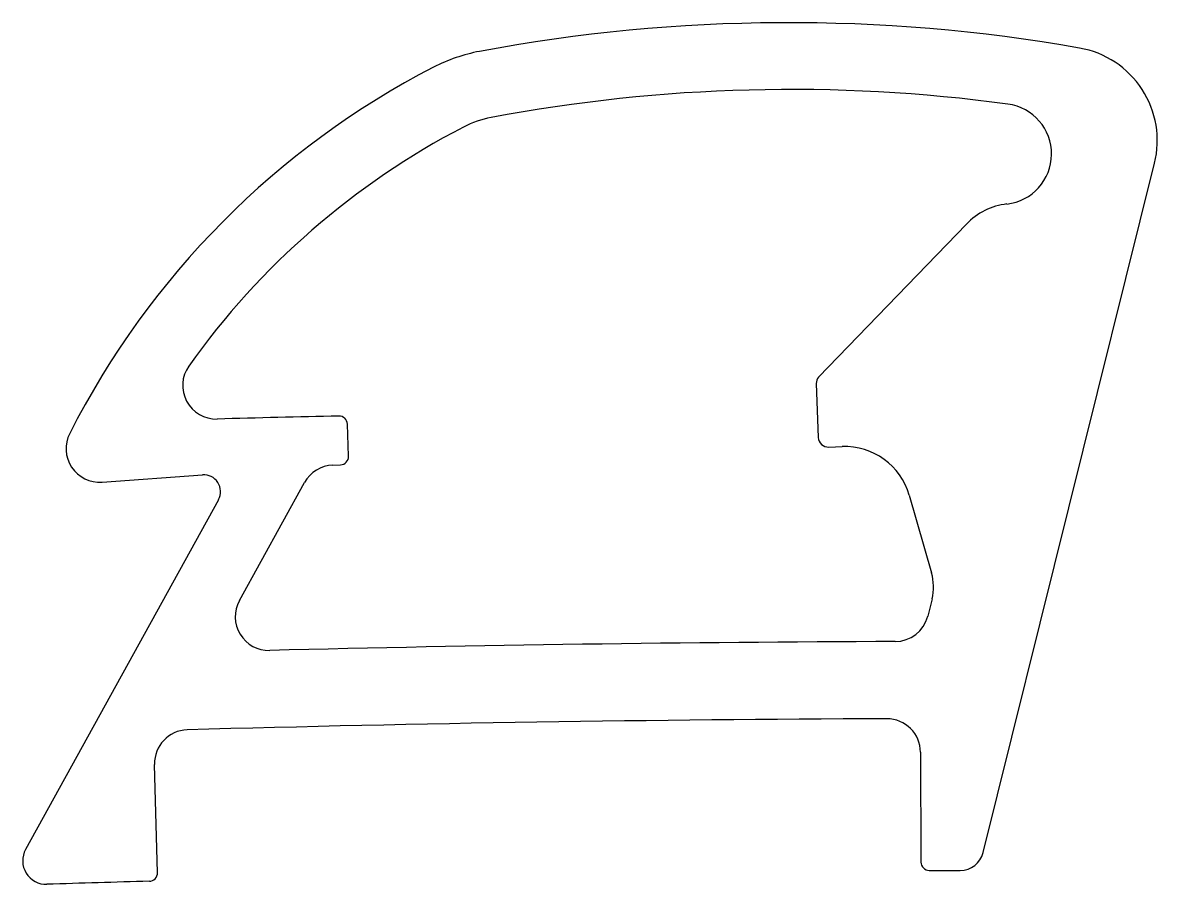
# Model space of a CAD drawing. Extents: x 718.2 to 752, y 732.2 to 757.8.
import ezdxf

# ---------------------------------------------------------------- set-up
doc = ezdxf.new("R2010")
doc.units = 0
doc.layers.get('0').update_dxf_attribs({"linetype": 'CONTINUOUS'})

msp = doc.modelspace()

# ---------------------------------------------------------------- linework, layer by layer
for p, q in [((746.786, 733.097), (751.89, 753.627)), ((746.287, 751.817), (741.888, 747.254)), ((741.818, 747.072), (741.877, 745.463)), ((727.889, 744.904), (727.854, 745.859)), ((742.188, 745.175), (742.589, 745.19)), ((720.549, 744.13), (723.541, 744.349)), ((727.419, 744.637), (727.648, 744.645)), ((724.64, 740.602), (726.58, 744.12)), ((744.585, 743.743), (745.25, 741.43)), ((724.015, 743.609), (718.272, 733.19)), ((745.264, 740.653), (745.137, 740.141)), ((744.921, 736.086), (744.933, 732.815)), ((722.2, 732.499), (722.11, 735.725)), ((745.183, 732.566), (746.106, 732.566))]:
    msp.add_line(p, q)
for centre, radius, start, end in [((741, 707.813), 50.003, 80.0302, 100.6123), ((732.713, 752.046), 5, 100.6129, 117.2789), ((749.173, 754.303), 2.8, 346.0372, 80.0365), ((741.879, 734.272), 24.998, 117.2797, 153.1055), ((741.063, 707.804), 48.023, 82.2678, 100.7115), ((747.323, 753.905), 1.5, 276.6233, 82.276), ((732.713, 751.991), 3.054, 100.8522, 117.2234), ((741.897, 734.28), 23.005, 117.3863, 144.6533), ((747.727, 750.428), 2.001, 96.6365, 136.0326), ((723.949, 747.011), 1, 144.6533, 271.5253), ((742.068, 747.081), 0.25, 136.0444, 182.0917), ((746.681, -106.688), 853.001, 91.281873, 91.525325), ((727.604, 745.85), 0.25, 2.0909, 91.2819), ((720.476, 745.128), 1, 153.1033, 274.187), ((742.177, 745.475), 0.3, 182.2385, 272.0909), ((742.66, 743.188), 2.003, 16.0753, 92.0376), ((727.639, 744.895), 0.25, 272.1003, 2.0909), ((723.577, 743.851), 0.5, 331.1349, 94.1867), ((727.456, 743.637), 1.001, 92.0949, 151.1074), ((743.806, 741.015), 1.502, 346.0594, 16.0147), ((725.516, 740.118), 1, 151.1137, 271.4246), ((744.168, 740.382), 0.998, 270.1284, 346.0618), ((747.279, -134.641), 874.03, 90.203815, 91.425183), ((747.238, -132.728), 869.817, 90.218753, 91.59143), ((743.921, 736.081), 1, 0.241, 90.1869), ((723.111, 735.752), 1.001, 91.6567, 181.5367), ((718.885, 732.852), 0.7, 151.1127, 271.7798), ((746.106, 733.267), 0.7, 269.979, 346.0238), ((745.183, 732.816), 0.25, 180.2106, 270.0004), ((745.518, -123.207), 855.774, 91.577692, 91.781958), ((721.95, 732.492), 0.25, 271.5777, 1.5941)]:
    msp.add_arc(centre, radius, start, end)

doc.saveas('drawing.dxf')
